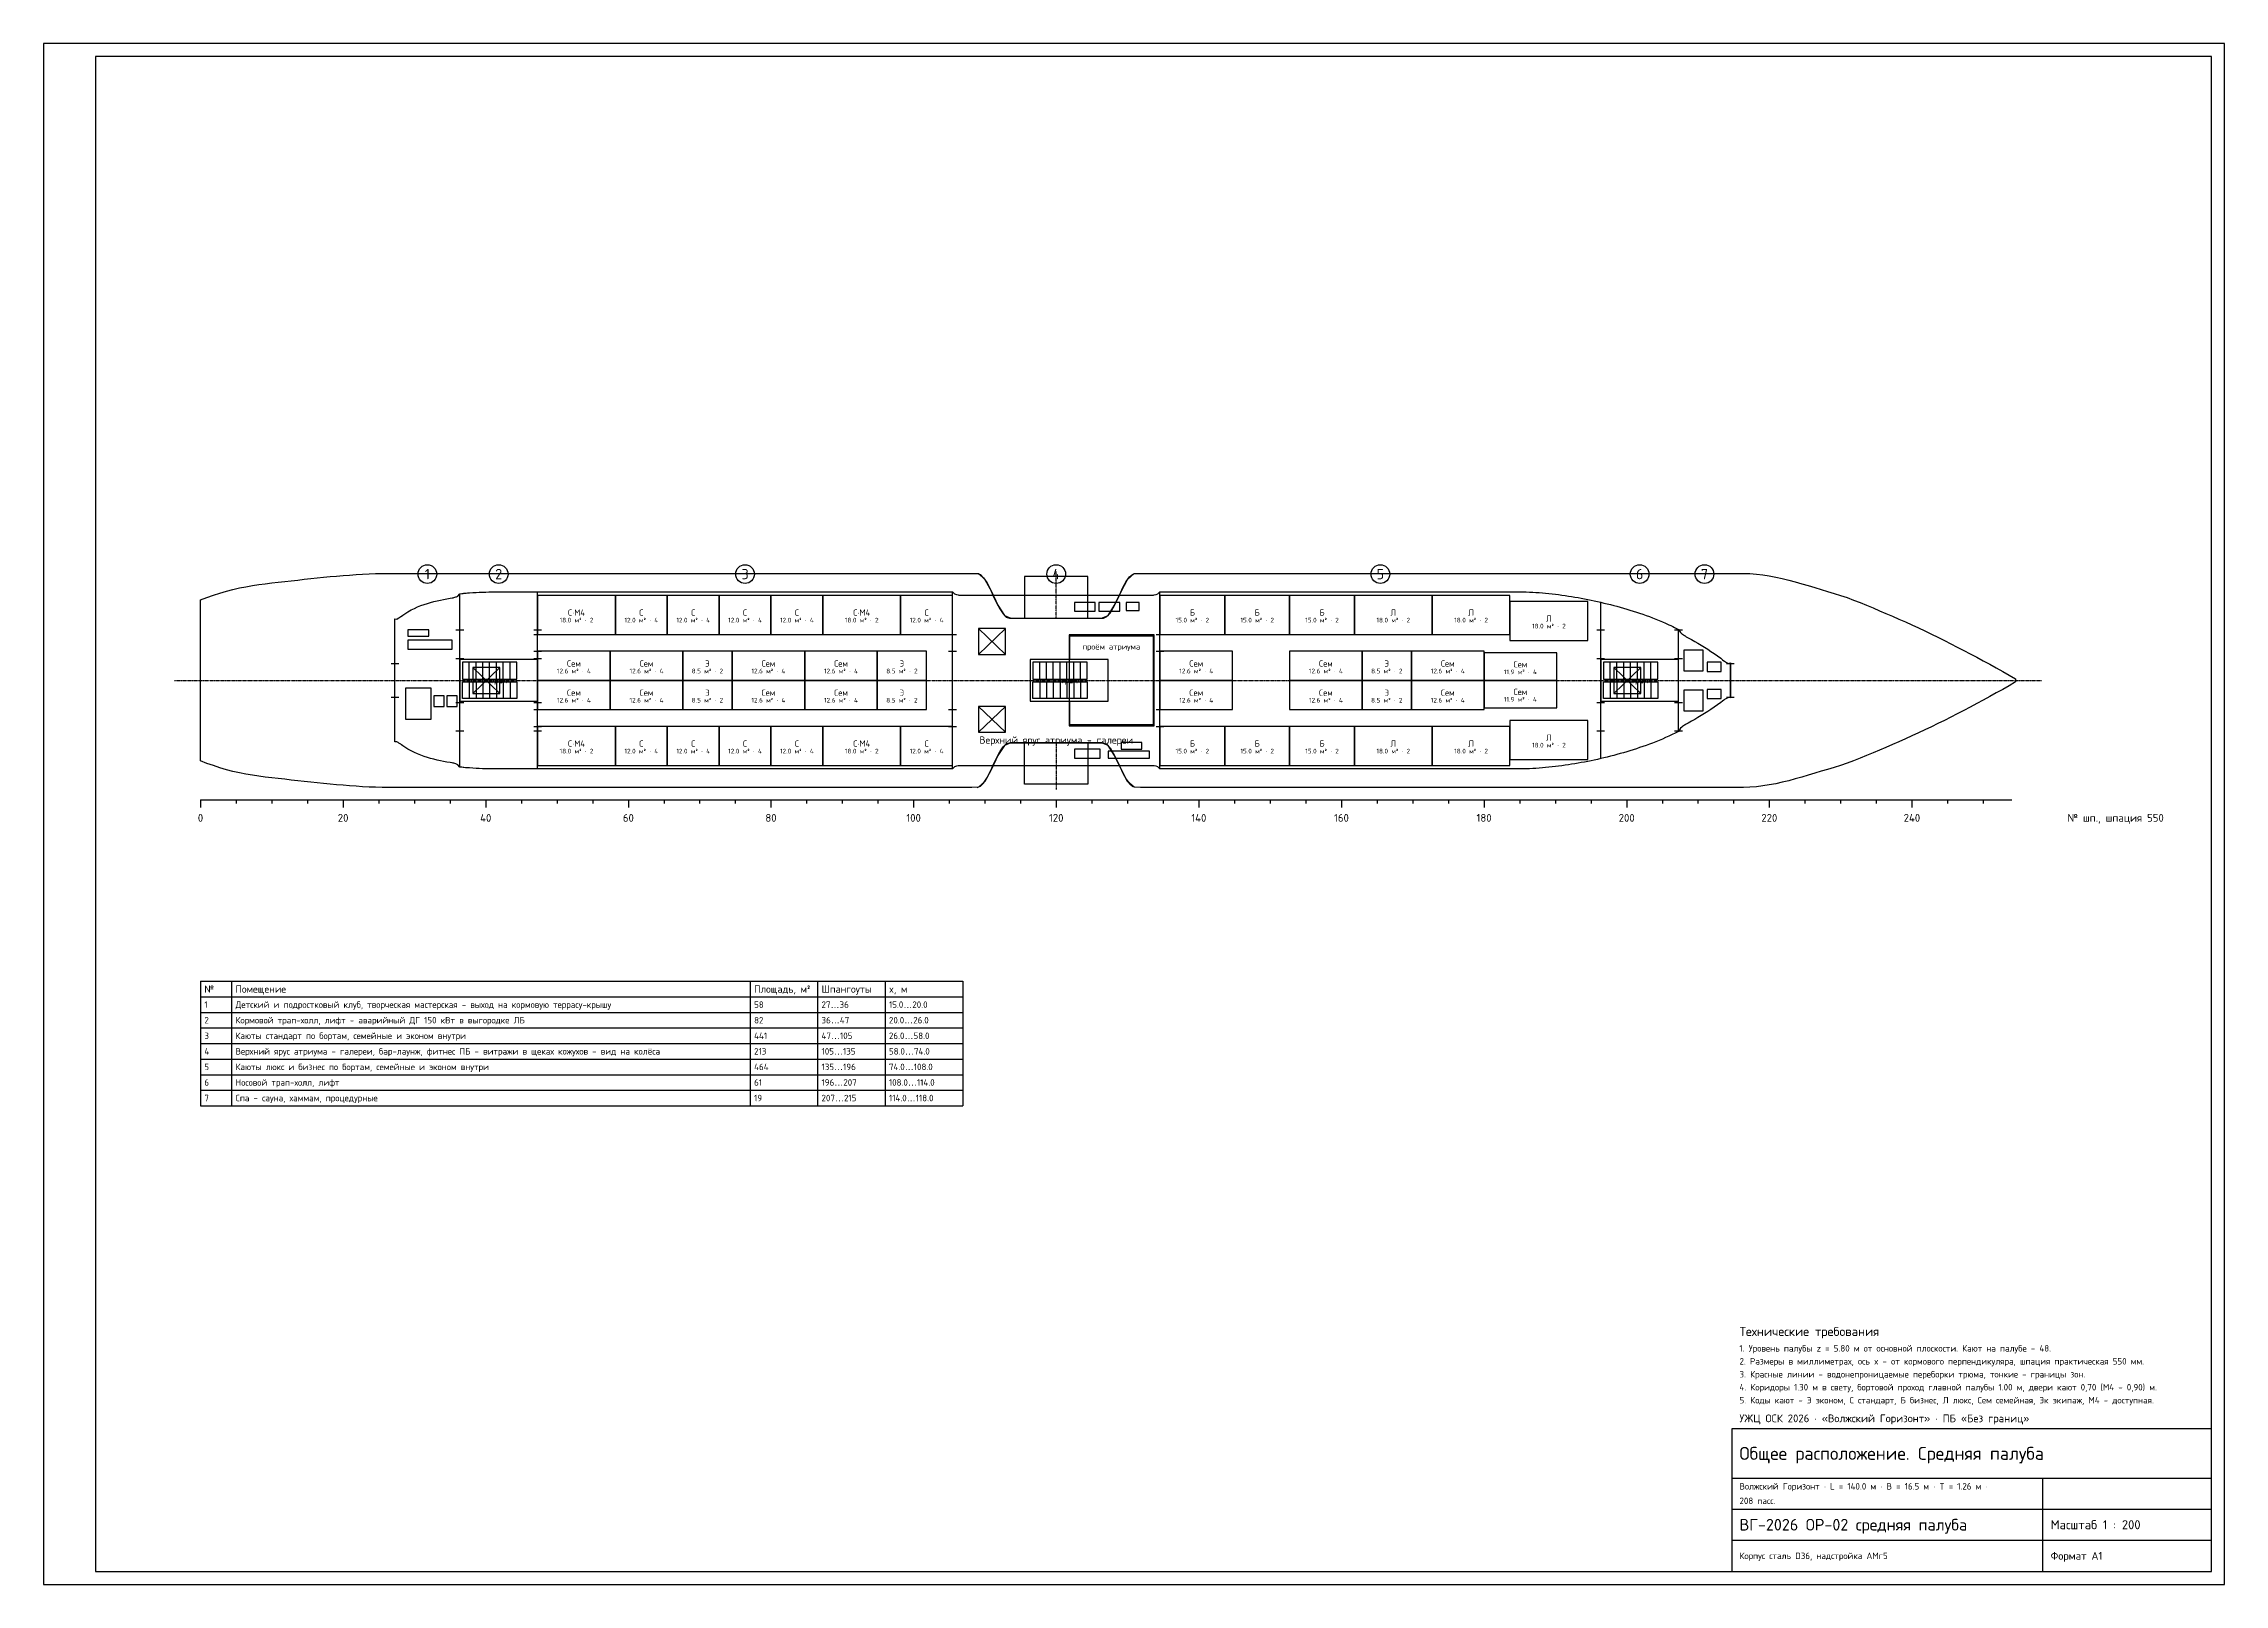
# Model space of a CAD drawing. Header units: millimetres. Extents: x -12100 to 156100, y -69700 to 49100.
import ezdxf
from ezdxf.enums import TextEntityAlignment as Align

# ---------------------------------------------------------------- set-up
doc = ezdxf.new("R2010")
doc.units = ezdxf.units.MM
doc.linetypes.add('CENTER', pattern=[5.08, 3.175, -0.635, 0.635, -0.635])
for name, color, linetype in [('00_РАМКА', 7, 'Continuous'), ('01_ОБШИВКА', 7, 'Continuous'), ('02_ПАЛУБЫ', 4, 'Continuous'), ('06_ПОМЕЩЕНИЯ', 8, 'Continuous'), ('07_ОСИ', 2, 'CENTER'), ('08_ТЕКСТ', 7, 'Continuous'), ('09_РАЗМЕРЫ', 6, 'Continuous'), ('11_КАЮТЫ', 30, 'Continuous'), ('12_ТРАПЫ_ЛИФТЫ', 6, 'Continuous'), ('13_КОЛЁСА', 1, 'Continuous'), ('14_МЕБЕЛЬ', 252, 'Continuous')]:
    doc.layers.add(name, color=color, linetype=linetype)
doc.styles.add('ГОСТ', font='isocpeur.ttf')

msp = doc.modelspace()

# ---------------------------------------------------------------- linework, layer by layer
at = {"layer": '00_РАМКА'}
for p, q in [((0, -23200), (58800, -23200)), ((0, -23200), (0, -32800)), ((2400, -23200), (2400, -32800)), ((42400, -23200), (42400, -32800)), ((47600, -23200), (47600, -32800)), ((52800, -23200), (52800, -32800)), ((58800, -23200), (58800, -32800)), ((0, -24400), (58800, -24400)), ((0, -25600), (58800, -25600)), ((0, -26800), (58800, -26800)), ((0, -28000), (58800, -28000)), ((0, -29200), (58800, -29200)), ((0, -30400), (58800, -30400)), ((0, -31600), (58800, -31600)), ((0, -32800), (58800, -32800)), ((118100, -61500), (155100, -61500)), ((142100, -68700), (142100, -61500)), ((118100, -63900), (155100, -63900)), ((118100, -66300), (155100, -66300))]:
    msp.add_line(p, q, dxfattribs=at)
for points in [[(-12100, -69700), (156100, -69700), (156100, 49100), (-12100, 49100)], [(-8100, -68700), (155100, -68700), (155100, 48100), (-8100, 48100)], [(118100, -68700), (155100, -68700), (155100, -57700), (118100, -57700)]]:
    msp.add_lwpolyline(points, close=True, dxfattribs=at)
at = {"layer": '01_ОБШИВКА'}
msp.add_lwpolyline([(0, 6210), (500, 6397), (1000, 6573), (1500, 6736), (2000, 6884), (2500, 7016), (3000, 7131), (3500, 7228), (4000, 7312), (4500, 7386), (5000, 7452), (5500, 7513), (6000, 7571), (6500, 7627), (7000, 7684), (7500, 7741), (8000, 7798), (8500, 7854), (9000, 7907), (9500, 7957), (10000, 8002), (10500, 8043), (11000, 8082), (11500, 8122), (12000, 8161), (12500, 8195), (13000, 8223), (13500, 8242), (14000, 8249), (14500, 8249), (15000, 8249), (15500, 8249), (16000, 8249), (16500, 8249), (17000, 8249), (17500, 8250), (18000, 8250), (18500, 8250), (19000, 8250), (19500, 8250), (20000, 8250), (20500, 8250), (21000, 8250), (21500, 8250), (22000, 8250), (22500, 8250), (23000, 8250), (23500, 8250), (24000, 8250), (24500, 8250), (25000, 8250), (25500, 8250), (26000, 8250), (26500, 8250), (27000, 8250), (27500, 8250), (28000, 8250), (28500, 8250), (29000, 8250), (29500, 8250), (30000, 8250), (30500, 8250), (31000, 8250), (31500, 8250), (32000, 8250), (32500, 8250), (33000, 8250), (33500, 8250), (34000, 8250), (34500, 8250), (35000, 8250), (35500, 8250), (36000, 8250), (36500, 8250), (37000, 8250), (37500, 8250), (38000, 8250), (38500, 8250), (39000, 8250), (39500, 8250), (40000, 8250), (40500, 8250), (41000, 8250), (41500, 8250), (42000, 8250), (42500, 8250), (43000, 8250), (43500, 8250), (44000, 8250), (44500, 8250), (45000, 8250), (45500, 8250), (46000, 8250), (46500, 8250), (47000, 8250), (47500, 8250), (48000, 8250), (48500, 8250), (49000, 8250), (49500, 8250), (50000, 8250), (50500, 8250), (51000, 8250), (51500, 8250), (52000, 8250), (52500, 8250), (53000, 8250), (53500, 8250), (54000, 8250), (54500, 8250), (55000, 8250), (55500, 8250), (56000, 8250), (56500, 8250), (57000, 8250), (57500, 8250), (58000, 8250), (58500, 8250), (59000, 8250), (59500, 8250), (60000, 8236), (60500, 7782), (61000, 6848), (61500, 5791), (62000, 5013), (62500, 4800), (63000, 4800), (63500, 4800), (64000, 4800), (64500, 4800), (65000, 4800), (65500, 4800), (66000, 4800), (66500, 4800), (67000, 4800), (67500, 4800), (68000, 4800), (68500, 4800), (69000, 4800), (69500, 4800), (70000, 5013), (70500, 5791), (71000, 6848), (71500, 7782), (72000, 8236), (72500, 8250), (73000, 8250), (73500, 8250), (74000, 8250), (74500, 8250), (75000, 8250), (75500, 8250), (76000, 8250), (76500, 8250), (77000, 8250), (77500, 8250), (78000, 8250), (78500, 8250), (79000, 8250), (79500, 8250), (80000, 8250), (80500, 8250), (81000, 8250), (81500, 8250), (82000, 8250), (82500, 8250), (83000, 8250), (83500, 8250), (84000, 8250), (84500, 8250), (85000, 8250), (85500, 8250), (86000, 8250), (86500, 8250), (87000, 8250), (87500, 8250), (88000, 8250), (88500, 8250), (89000, 8250), (89500, 8250), (90000, 8250), (90500, 8250), (91000, 8250), (91500, 8250), (92000, 8250), (92500, 8250), (93000, 8250), (93500, 8250), (94000, 8250), (94500, 8250), (95000, 8250), (95500, 8250), (96000, 8250), (96500, 8250), (97000, 8250), (97500, 8250), (98000, 8250), (98500, 8250), (99000, 8250), (99500, 8250), (100000, 8250), (100500, 8250), (101000, 8250), (101500, 8250), (102000, 8250), (102500, 8250), (103000, 8250), (103500, 8250), (104000, 8250), (104500, 8250), (105000, 8250), (105500, 8250), (106000, 8250), (106500, 8250), (107000, 8250), (107500, 8250), (108000, 8250), (108500, 8250), (109000, 8250), (109500, 8250), (110000, 8250), (110500, 8250), (111000, 8250), (111500, 8250), (112000, 8250), (112500, 8250), (113000, 8250), (113500, 8250), (114000, 8250), (114500, 8250), (115000, 8250), (115500, 8250), (116000, 8250), (116500, 8250), (117000, 8250), (117500, 8250), (118000, 8250), (118500, 8250), (119000, 8250), (119500, 8237), (120000, 8200), (120500, 8141), (121000, 8062), (121500, 7966), (122000, 7856), (122500, 7732), (123000, 7599), (123500, 7457), (124000, 7310), (124500, 7160), (125000, 7008), (125500, 6859), (126000, 6712), (126500, 6558), (127000, 6385), (127500, 6198), (128000, 5999), (128500, 5794), (129000, 5585), (129500, 5378), (130000, 5169), (130500, 4954), (131000, 4734), (131500, 4509), (132000, 4280), (132500, 4048), (133000, 3813), (133500, 3574), (134000, 3330), (134500, 3082), (135000, 2830), (135500, 2574), (136000, 2315), (136500, 2053), (137000, 1788), (137500, 1519), (138000, 1246), (138500, 970), (139000, 690), (139500, 406), (140000, 119), (140000, -119), (139500, -406), (139000, -690), (138500, -970), (138000, -1246), (137500, -1519), (137000, -1788), (136500, -2053), (136000, -2315), (135500, -2574), (135000, -2830), (134500, -3082), (134000, -3330), (133500, -3574), (133000, -3813), (132500, -4048), (132000, -4280), (131500, -4509), (131000, -4734), (130500, -4954), (130000, -5169), (129500, -5378), (129000, -5585), (128500, -5794), (128000, -5999), (127500, -6198), (127000, -6385), (126500, -6558), (126000, -6712), (125500, -6859), (125000, -7008), (124500, -7160), (124000, -7310), (123500, -7457), (123000, -7599), (122500, -7732), (122000, -7856), (121500, -7966), (121000, -8062), (120500, -8141), (120000, -8200), (119500, -8237), (119000, -8250), (118500, -8250), (118000, -8250), (117500, -8250), (117000, -8250), (116500, -8250), (116000, -8250), (115500, -8250), (115000, -8250), (114500, -8250), (114000, -8250), (113500, -8250), (113000, -8250), (112500, -8250), (112000, -8250), (111500, -8250), (111000, -8250), (110500, -8250), (110000, -8250), (109500, -8250), (109000, -8250), (108500, -8250), (108000, -8250), (107500, -8250), (107000, -8250), (106500, -8250), (106000, -8250), (105500, -8250), (105000, -8250), (104500, -8250), (104000, -8250), (103500, -8250), (103000, -8250), (102500, -8250), (102000, -8250), (101500, -8250), (101000, -8250), (100500, -8250), (100000, -8250), (99500, -8250), (99000, -8250), (98500, -8250), (98000, -8250), (97500, -8250), (97000, -8250), (96500, -8250), (96000, -8250), (95500, -8250), (95000, -8250), (94500, -8250), (94000, -8250), (93500, -8250), (93000, -8250), (92500, -8250), (92000, -8250), (91500, -8250), (91000, -8250), (90500, -8250), (90000, -8250), (89500, -8250), (89000, -8250), (88500, -8250), (88000, -8250), (87500, -8250), (87000, -8250), (86500, -8250), (86000, -8250), (85500, -8250), (85000, -8250), (84500, -8250), (84000, -8250), (83500, -8250), (83000, -8250), (82500, -8250), (82000, -8250), (81500, -8250), (81000, -8250), (80500, -8250), (80000, -8250), (79500, -8250), (79000, -8250), (78500, -8250), (78000, -8250), (77500, -8250), (77000, -8250), (76500, -8250), (76000, -8250), (75500, -8250), (75000, -8250), (74500, -8250), (74000, -8250), (73500, -8250), (73000, -8250), (72500, -8250), (72000, -8236), (71500, -7782), (71000, -6848), (70500, -5791), (70000, -5013), (69500, -4800), (69000, -4800), (68500, -4800), (68000, -4800), (67500, -4800), (67000, -4800), (66500, -4800), (66000, -4800), (65500, -4800), (65000, -4800), (64500, -4800), (64000, -4800), (63500, -4800), (63000, -4800), (62500, -4800), (62000, -5013), (61500, -5791), (61000, -6848), (60500, -7782), (60000, -8236), (59500, -8250), (59000, -8250), (58500, -8250), (58000, -8250), (57500, -8250), (57000, -8250), (56500, -8250), (56000, -8250), (55500, -8250), (55000, -8250), (54500, -8250), (54000, -8250), (53500, -8250), (53000, -8250), (52500, -8250), (52000, -8250), (51500, -8250), (51000, -8250), (50500, -8250), (50000, -8250), (49500, -8250), (49000, -8250), (48500, -8250), (48000, -8250), (47500, -8250), (47000, -8250), (46500, -8250), (46000, -8250), (45500, -8250), (45000, -8250), (44500, -8250), (44000, -8250), (43500, -8250), (43000, -8250), (42500, -8250), (42000, -8250), (41500, -8250), (41000, -8250), (40500, -8250), (40000, -8250), (39500, -8250), (39000, -8250), (38500, -8250), (38000, -8250), (37500, -8250), (37000, -8250), (36500, -8250), (36000, -8250), (35500, -8250), (35000, -8250), (34500, -8250), (34000, -8250), (33500, -8250), (33000, -8250), (32500, -8250), (32000, -8250), (31500, -8250), (31000, -8250), (30500, -8250), (30000, -8250), (29500, -8250), (29000, -8250), (28500, -8250), (28000, -8250), (27500, -8250), (27000, -8250), (26500, -8250), (26000, -8250), (25500, -8250), (25000, -8250), (24500, -8250), (24000, -8250), (23500, -8250), (23000, -8250), (22500, -8250), (22000, -8250), (21500, -8250), (21000, -8250), (20500, -8250), (20000, -8250), (19500, -8250), (19000, -8250), (18500, -8250), (18000, -8250), (17500, -8250), (17000, -8249), (16500, -8249), (16000, -8249), (15500, -8249), (15000, -8249), (14500, -8249), (14000, -8249), (13500, -8242), (13000, -8223), (12500, -8195), (12000, -8161), (11500, -8122), (11000, -8082), (10500, -8043), (10000, -8002), (9500, -7957), (9000, -7907), (8500, -7854), (8000, -7798), (7500, -7741), (7000, -7684), (6500, -7627), (6000, -7571), (5500, -7513), (5000, -7452), (4500, -7386), (4000, -7312), (3500, -7228), (3000, -7131), (2500, -7016), (2000, -6884), (1500, -6736), (1000, -6573), (500, -6397), (0, -6210)], close=True, dxfattribs=at)
at = {"layer": '02_ПАЛУБЫ'}
for points in [[(15000, 4738), (15150, 4735), (15250, 4794), (15300, 4826), (15450, 4927), (15500, 4962), (15600, 5034), (15750, 5138), (16000, 5294), (16250, 5432), (16500, 5555), (16750, 5665), (17000, 5765), (17250, 5855), (17500, 5937), (17750, 6011), (18000, 6079), (18250, 6141), (18500, 6196), (18750, 6247), (19000, 6293), (19250, 6334), (19400, 6357), (19500, 6375), (19550, 6386), (19700, 6432), (19750, 6451), (19850, 6501), (20000, 6684), (20150, 6700), (20250, 6710), (20300, 6715), (20450, 6729), (20500, 6733), (20600, 6741), (20750, 6753), (21000, 6770), (21250, 6784), (21500, 6796), (21750, 6806), (22000, 6814), (22250, 6820), (22500, 6824), (22750, 6827), (23000, 6829), (23250, 6829), (23500, 6830), (23750, 6830), (24000, 6830), (24500, 6830), (25000, 6830), (25500, 6830), (26000, 6830), (26500, 6830), (27000, 6830), (27500, 6830), (28000, 6830), (28500, 6830), (29000, 6830), (29500, 6830), (30000, 6830), (30500, 6830), (31000, 6830), (31500, 6830), (32000, 6830), (32500, 6830), (33000, 6830), (33500, 6830), (34000, 6830), (34500, 6830), (35000, 6830), (35500, 6830), (36000, 6830), (36500, 6830), (37000, 6830), (37500, 6830), (38000, 6830), (38500, 6830), (39000, 6830), (39500, 6830), (40000, 6830), (40500, 6830), (41000, 6830), (41500, 6830), (42000, 6830), (42500, 6830), (43000, 6830), (43500, 6830), (44000, 6830), (44500, 6830), (45000, 6830), (45500, 6830), (46000, 6830), (46500, 6830), (47000, 6830), (47500, 6830), (48000, 6830), (48500, 6830), (49000, 6830), (49500, 6830), (50000, 6830), (50500, 6830), (51000, 6830), (51500, 6830), (52000, 6830), (52500, 6830), (53000, 6830), (53500, 6830), (54000, 6830), (54500, 6830), (55000, 6830), (55500, 6830), (56000, 6830), (56500, 6830), (57000, 6830), (57400, 6830), (57500, 6830), (57550, 6830), (57700, 6830), (57850, 6830), (58000, 6830), (58150, 6664), (58300, 6613), (58450, 6588), (58500, 6583), (58600, 6580), (59000, 6580), (59500, 6580), (60000, 6580), (60500, 6580), (61000, 6580), (61500, 6580), (62000, 6580), (62500, 6580), (63000, 6580), (63500, 6580), (64000, 6580), (64500, 6580), (65000, 6580), (65500, 6580), (66000, 6580), (66500, 6580), (67000, 6580), (67500, 6580), (68000, 6580), (68500, 6580), (69000, 6580), (69500, 6580), (70000, 6580), (70500, 6580), (71000, 6580), (71500, 6580), (72000, 6580), (72500, 6580), (73000, 6580), (73400, 6580), (73500, 6583), (73550, 6588), (73700, 6613), (73850, 6664), (74000, 6830), (74150, 6830), (74300, 6830), (74450, 6830), (74500, 6830), (74600, 6830), (75000, 6830), (75500, 6830), (76000, 6830), (76500, 6830), (77000, 6830), (77500, 6830), (78000, 6830), (78500, 6830), (79000, 6830), (79500, 6830), (80000, 6830), (80500, 6830), (81000, 6830), (81500, 6830), (82000, 6830), (82500, 6830), (83000, 6830), (83500, 6830), (84000, 6830), (84500, 6830), (85000, 6830), (85500, 6830), (86000, 6830), (86500, 6830), (87000, 6830), (87500, 6830), (88000, 6830), (88500, 6830), (89000, 6830), (89500, 6830), (90000, 6830), (90500, 6830), (91000, 6830), (91500, 6830), (92000, 6830), (92500, 6830), (93000, 6830), (93500, 6830), (94000, 6830), (94500, 6830), (95000, 6830), (95500, 6830), (96000, 6830), (96500, 6830), (97000, 6830), (97500, 6830), (98000, 6830), (98500, 6830), (99000, 6830), (99500, 6830), (100000, 6830), (100500, 6830), (101000, 6830), (101250, 6830), (101500, 6830), (101750, 6830), (102000, 6827), (102250, 6821), (102500, 6811), (102750, 6799), (103000, 6784), (103250, 6767), (103500, 6747), (103750, 6724), (104000, 6700), (104250, 6673), (104500, 6645), (104750, 6614), (105000, 6581), (105250, 6546), (105500, 6508), (105750, 6469), (106000, 6428), (106250, 6385), (106500, 6340), (106750, 6293), (107000, 6244), (107250, 6193), (107500, 6140), (107750, 6085), (108000, 6028), (108250, 5969), (108500, 5908), (108750, 5845), (109000, 5780), (109250, 5713), (109500, 5644), (109750, 5572), (110000, 5499), (110250, 5423), (110500, 5346), (110750, 5266), (111000, 5183), (111250, 5099), (111500, 5012), (111750, 4922), (112000, 4827), (112250, 4728), (112500, 4625), (112750, 4519), (113000, 4409), (113250, 4295), (113400, 4225), (113500, 4178), (113550, 4154), (113700, 4081), (113750, 4057), (113850, 4007), (114000, 3932), (114150, 3691), (114250, 3601), (114300, 3562), (114450, 3458), (114500, 3427), (114600, 3370), (114750, 3288), (115000, 3150), (115250, 3007), (115500, 2861), (115750, 2711), (116000, 2556), (116250, 2397), (116500, 2233), (116750, 2064), (117000, 1889), (117250, 1706), (117400, 1592), (117500, 1518), (117550, 1483), (117700, 1388), (117750, 1360), (117850, 1314), (118000, 1347), (118000, -1347), (117850, -1314), (117750, -1360), (117700, -1388), (117550, -1483), (117500, -1518), (117400, -1592), (117250, -1706), (117000, -1889), (116750, -2064), (116500, -2233), (116250, -2397), (116000, -2556), (115750, -2711), (115500, -2861), (115250, -3007), (115000, -3150), (114750, -3288), (114600, -3370), (114500, -3427), (114450, -3458), (114300, -3562), (114250, -3601), (114150, -3691), (114000, -3932), (113850, -4007), (113750, -4057), (113700, -4081), (113550, -4154), (113500, -4178), (113400, -4225), (113250, -4295), (113000, -4409), (112750, -4519), (112500, -4625), (112250, -4728), (112000, -4827), (111750, -4922), (111500, -5012), (111250, -5099), (111000, -5183), (110750, -5266), (110500, -5346), (110250, -5423), (110000, -5499), (109750, -5572), (109500, -5644), (109250, -5713), (109000, -5780), (108750, -5845), (108500, -5908), (108250, -5969), (108000, -6028), (107750, -6085), (107500, -6140), (107250, -6193), (107000, -6244), (106750, -6293), (106500, -6340), (106250, -6385), (106000, -6428), (105750, -6469), (105500, -6508), (105250, -6546), (105000, -6581), (104750, -6614), (104500, -6645), (104250, -6673), (104000, -6700), (103750, -6724), (103500, -6747), (103250, -6767), (103000, -6784), (102750, -6799), (102500, -6811), (102250, -6821), (102000, -6827), (101750, -6830), (101500, -6830), (101250, -6830), (101000, -6830), (100500, -6830), (100000, -6830), (99500, -6830), (99000, -6830), (98500, -6830), (98000, -6830), (97500, -6830), (97000, -6830), (96500, -6830), (96000, -6830), (95500, -6830), (95000, -6830), (94500, -6830), (94000, -6830), (93500, -6830), (93000, -6830), (92500, -6830), (92000, -6830), (91500, -6830), (91000, -6830), (90500, -6830), (90000, -6830), (89500, -6830), (89000, -6830), (88500, -6830), (88000, -6830), (87500, -6830), (87000, -6830), (86500, -6830), (86000, -6830), (85500, -6830), (85000, -6830), (84500, -6830), (84000, -6830), (83500, -6830), (83000, -6830), (82500, -6830), (82000, -6830), (81500, -6830), (81000, -6830), (80500, -6830), (80000, -6830), (79500, -6830), (79000, -6830), (78500, -6830), (78000, -6830), (77500, -6830), (77000, -6830), (76500, -6830), (76000, -6830), (75500, -6830), (75000, -6830), (74600, -6830), (74500, -6830), (74450, -6830), (74300, -6830), (74150, -6830), (74000, -6830), (73850, -6664), (73700, -6613), (73550, -6588), (73500, -6583), (73400, -6580), (73000, -6580), (72500, -6580), (72000, -6580), (71500, -6580), (71000, -6580), (70500, -6580), (70000, -6580), (69500, -6580), (69000, -6580), (68500, -6580), (68000, -6580), (67500, -6580), (67000, -6580), (66500, -6580), (66000, -6580), (65500, -6580), (65000, -6580), (64500, -6580), (64000, -6580), (63500, -6580), (63000, -6580), (62500, -6580), (62000, -6580), (61500, -6580), (61000, -6580), (60500, -6580), (60000, -6580), (59500, -6580), (59000, -6580), (58600, -6580), (58500, -6583), (58450, -6588), (58300, -6613), (58150, -6664), (58000, -6830), (57850, -6830), (57700, -6830), (57550, -6830), (57500, -6830), (57400, -6830), (57000, -6830), (56500, -6830), (56000, -6830), (55500, -6830), (55000, -6830), (54500, -6830), (54000, -6830), (53500, -6830), (53000, -6830), (52500, -6830), (52000, -6830), (51500, -6830), (51000, -6830), (50500, -6830), (50000, -6830), (49500, -6830), (49000, -6830), (48500, -6830), (48000, -6830), (47500, -6830), (47000, -6830), (46500, -6830), (46000, -6830), (45500, -6830), (45000, -6830), (44500, -6830), (44000, -6830), (43500, -6830), (43000, -6830), (42500, -6830), (42000, -6830), (41500, -6830), (41000, -6830), (40500, -6830), (40000, -6830), (39500, -6830), (39000, -6830), (38500, -6830), (38000, -6830), (37500, -6830), (37000, -6830), (36500, -6830), (36000, -6830), (35500, -6830), (35000, -6830), (34500, -6830), (34000, -6830), (33500, -6830), (33000, -6830), (32500, -6830), (32000, -6830), (31500, -6830), (31000, -6830), (30500, -6830), (30000, -6830), (29500, -6830), (29000, -6830), (28500, -6830), (28000, -6830), (27500, -6830), (27000, -6830), (26500, -6830), (26000, -6830), (25500, -6830), (25000, -6830), (24500, -6830), (24000, -6830), (23750, -6830), (23500, -6830), (23250, -6829), (23000, -6829), (22750, -6827), (22500, -6824), (22250, -6820), (22000, -6814), (21750, -6806), (21500, -6796), (21250, -6784), (21000, -6770), (20750, -6753), (20600, -6741), (20500, -6733), (20450, -6729), (20300, -6715), (20250, -6710), (20150, -6700), (20000, -6684), (19850, -6501), (19750, -6451), (19700, -6432), (19550, -6386), (19500, -6375), (19400, -6357), (19250, -6334), (19000, -6293), (18750, -6247), (18500, -6196), (18250, -6141), (18000, -6079), (17750, -6011), (17500, -5937), (17250, -5855), (17000, -5765), (16750, -5665), (16500, -5555), (16250, -5432), (16000, -5294), (15750, -5138), (15600, -5034), (15500, -4962), (15450, -4927), (15300, -4826), (15250, -4794), (15150, -4735), (15000, -4738)], [(67000, -3400), (73500, -3400), (73500, 3400), (67000, 3400)]]:
    msp.add_lwpolyline(points, close=True, dxfattribs=at)
at = {"layer": '06_ПОМЕЩЕНИЯ'}
for p, q in [((26000, -6830), (26000, 6830)), ((26000, -6830), (26000, 6830)), ((58000, -6830), (58000, 6830)), ((58000, -6830), (58000, 6830)), ((74000, -6830), (74000, 6830)), ((74000, -6830), (74000, 6830)), ((20000, -6684), (20000, 6684)), ((20000, -6684), (20000, 6684)), ((108000, -6028), (108000, 6028)), ((108000, -6028), (108000, 6028)), ((15000, -4738), (15000, 4738)), ((19700, 3900), (20300, 3900)), ((25700, 3900), (26300, 3900)), ((25700, 3550), (26300, 3550)), ((57700, 3550), (58300, 3550)), ((73700, 3550), (74300, 3550)), ((107700, 3900), (108300, 3900)), ((113700, 3900), (114300, 3900)), ((114000, -3932), (114000, 3932)), ((114000, -3932), (114000, 3932)), ((19700, 1700), (20300, 1700)), ((25700, 2250), (26300, 2250)), ((25700, 1700), (26300, 1700)), ((57700, 2250), (58300, 2250)), ((73700, 2250), (74300, 2250)), ((107700, 1700), (108300, 1700)), ((113700, 1700), (114300, 1700)), ((14700, 1300), (15300, 1300)), ((117700, 1300), (118300, 1300)), ((118000, -1347), (118000, 1347)), ((14700, -1300), (15300, -1300)), ((117700, -1300), (118300, -1300)), ((19700, -1700), (20300, -1700)), ((25700, -1700), (26300, -1700)), ((25700, -2250), (26300, -2250)), ((57700, -2250), (58300, -2250)), ((73700, -2250), (74300, -2250)), ((107700, -1700), (108300, -1700)), ((113700, -1700), (114300, -1700)), ((19700, -3900), (20300, -3900)), ((25700, -3550), (26300, -3550)), ((25700, -3900), (26300, -3900)), ((57700, -3550), (58300, -3550)), ((73700, -3550), (74300, -3550)), ((107700, -3900), (108300, -3900)), ((113700, -3900), (114300, -3900))]:
    msp.add_line(p, q, dxfattribs=at)
for centre in [(17500, 8200), (23000, 8200), (42000, 8200), (66000, 8200), (91000, 8200), (111000, 8200), (116000, 8200)]:
    msp.add_circle(centre, 720, dxfattribs=at)
at = {"layer": '07_ОСИ'}
for p, q in [((66000, 4800), (66000, 8400)), ((-2000, 0), (142000, 0)), ((66000, -4800), (66000, -8400))]:
    msp.add_line(p, q, dxfattribs=at)
at = {"layer": '09_РАЗМЕРЫ'}
for p, q in [((0, -9200), (0, -9800)), ((0, -9200), (139700, -9200)), ((2750, -9200), (2750, -9480)), ((5500, -9200), (5500, -9480)), ((8250, -9200), (8250, -9480)), ((11000, -9200), (11000, -9800)), ((13750, -9200), (13750, -9480)), ((16500, -9200), (16500, -9480)), ((19250, -9200), (19250, -9480)), ((22000, -9200), (22000, -9800)), ((24750, -9200), (24750, -9480)), ((27500, -9200), (27500, -9480)), ((30250, -9200), (30250, -9480)), ((33000, -9200), (33000, -9800)), ((35750, -9200), (35750, -9480)), ((38500, -9200), (38500, -9480)), ((41250, -9200), (41250, -9480)), ((44000, -9200), (44000, -9800)), ((46750, -9200), (46750, -9480)), ((49500, -9200), (49500, -9480)), ((52250, -9200), (52250, -9480)), ((55000, -9200), (55000, -9800)), ((57750, -9200), (57750, -9480)), ((60500, -9200), (60500, -9480)), ((63250, -9200), (63250, -9480)), ((66000, -9200), (66000, -9800)), ((68750, -9200), (68750, -9480)), ((71500, -9200), (71500, -9480)), ((74250, -9200), (74250, -9480)), ((77000, -9200), (77000, -9800)), ((79750, -9200), (79750, -9480)), ((82500, -9200), (82500, -9480)), ((85250, -9200), (85250, -9480)), ((88000, -9200), (88000, -9800)), ((90750, -9200), (90750, -9480)), ((93500, -9200), (93500, -9480)), ((96250, -9200), (96250, -9480)), ((99000, -9200), (99000, -9800)), ((101750, -9200), (101750, -9480)), ((104500, -9200), (104500, -9480)), ((107250, -9200), (107250, -9480)), ((110000, -9200), (110000, -9800)), ((112750, -9200), (112750, -9480)), ((115500, -9200), (115500, -9480)), ((118250, -9200), (118250, -9480)), ((121000, -9200), (121000, -9800)), ((123750, -9200), (123750, -9480)), ((126500, -9200), (126500, -9480)), ((129250, -9200), (129250, -9480)), ((132000, -9200), (132000, -9800)), ((134750, -9200), (134750, -9480)), ((137500, -9200), (137500, -9480))]:
    msp.add_line(p, q, dxfattribs=at)
at = {"layer": '11_КАЮТЫ'}
for points in [[(26000, 3550), (32000, 3550), (32000, 6550), (26000, 6550)], [(32000, 3550), (36000, 3550), (36000, 6550), (32000, 6550)], [(36000, 3550), (40000, 3550), (40000, 6550), (36000, 6550)], [(40000, 3550), (44000, 3550), (44000, 6550), (40000, 6550)], [(44000, 3550), (48000, 3550), (48000, 6550), (44000, 6550)], [(48000, 3550), (54000, 3550), (54000, 6550), (48000, 6550)], [(54000, 3550), (58000, 3550), (58000, 6550), (54000, 6550)], [(74000, 3550), (79000, 3550), (79000, 6550), (74000, 6550)], [(79000, 3550), (84000, 3550), (84000, 6550), (79000, 6550)], [(84000, 3550), (89000, 3550), (89000, 6550), (84000, 6550)], [(89000, 3550), (95000, 3550), (95000, 6550), (89000, 6550)], [(95000, 3550), (101000, 3550), (101000, 6550), (95000, 6550)], [(101000, 3090), (107000, 3090), (107000, 6090), (101000, 6090)], [(26000, 0), (31600, 0), (31600, 2250), (26000, 2250)], [(31600, 0), (37200, 0), (37200, 2250), (31600, 2250)], [(37200, 0), (41000, 0), (41000, 2250), (37200, 2250)], [(41000, 0), (46600, 0), (46600, 2250), (41000, 2250)], [(46600, 0), (52200, 0), (52200, 2250), (46600, 2250)], [(52200, 0), (56000, 0), (56000, 2250), (52200, 2250)], [(74000, 0), (79600, 0), (79600, 2250), (74000, 2250)], [(84000, 0), (89600, 0), (89600, 2250), (84000, 2250)], [(89600, 0), (93400, 0), (93400, 2250), (89600, 2250)], [(93400, 0), (99000, 0), (99000, 2250), (93400, 2250)], [(99000, 0), (104600, 0), (104600, 2120), (99000, 2120)], [(26000, -2250), (31600, -2250), (31600, 0), (26000, 0)], [(31600, -2250), (37200, -2250), (37200, 0), (31600, 0)], [(37200, -2250), (41000, -2250), (41000, 0), (37200, 0)], [(41000, -2250), (46600, -2250), (46600, 0), (41000, 0)], [(46600, -2250), (52200, -2250), (52200, 0), (46600, 0)], [(52200, -2250), (56000, -2250), (56000, 0), (52200, 0)], [(74000, -2250), (79600, -2250), (79600, 0), (74000, 0)], [(84000, -2250), (89600, -2250), (89600, 0), (84000, 0)], [(89600, -2250), (93400, -2250), (93400, 0), (89600, 0)], [(93400, -2250), (99000, -2250), (99000, 0), (93400, 0)], [(99000, -2120), (104600, -2120), (104600, 0), (99000, 0)], [(101000, -6090), (107000, -6090), (107000, -3090), (101000, -3090)], [(26000, -6550), (32000, -6550), (32000, -3550), (26000, -3550)], [(32000, -6550), (36000, -6550), (36000, -3550), (32000, -3550)], [(36000, -6550), (40000, -6550), (40000, -3550), (36000, -3550)], [(40000, -6550), (44000, -6550), (44000, -3550), (40000, -3550)], [(44000, -6550), (48000, -6550), (48000, -3550), (44000, -3550)], [(48000, -6550), (54000, -6550), (54000, -3550), (48000, -3550)], [(54000, -6550), (58000, -6550), (58000, -3550), (54000, -3550)], [(74000, -6550), (79000, -6550), (79000, -3550), (74000, -3550)], [(79000, -6550), (84000, -6550), (84000, -3550), (79000, -3550)], [(84000, -6550), (89000, -6550), (89000, -3550), (84000, -3550)], [(89000, -6550), (95000, -6550), (95000, -3550), (89000, -3550)], [(95000, -6550), (101000, -6550), (101000, -3550), (95000, -3550)]]:
    msp.add_lwpolyline(points, close=True, dxfattribs=at)
at = {"layer": '12_ТРАПЫ_ЛИФТЫ'}
for p, q in [((60000, 2000), (62100, 4000)), ((60000, 4000), (62100, 2000)), ((20725, 100), (20725, 1400)), ((21000, -1000), (23100, 1000)), ((21000, 1000), (23100, -1000)), ((21250, 100), (21250, 1400)), ((21775, 100), (21775, 1400)), ((22300, 100), (22300, 1400)), ((22825, 100), (22825, 1400)), ((23350, 100), (23350, 1400)), ((23875, 100), (23875, 1400)), ((64725, 100), (64725, 1400)), ((65250, 100), (65250, 1400)), ((65775, 100), (65775, 1400)), ((66300, 100), (66300, 1400)), ((66825, 100), (66825, 1400)), ((67350, 100), (67350, 1400)), ((67875, 100), (67875, 1400)), ((108725, 100), (108725, 1400)), ((109000, -1000), (111100, 1000)), ((109000, 1000), (111100, -1000)), ((109250, 100), (109250, 1400)), ((109775, 100), (109775, 1400)), ((110300, 100), (110300, 1400)), ((110825, 100), (110825, 1400)), ((111350, 100), (111350, 1400)), ((111875, 100), (111875, 1400)), ((20725, -100), (20725, -1400)), ((21250, -100), (21250, -1400)), ((21775, -100), (21775, -1400)), ((22300, -100), (22300, -1400)), ((22825, -100), (22825, -1400)), ((23350, -100), (23350, -1400)), ((23875, -100), (23875, -1400)), ((64725, -100), (64725, -1400)), ((65250, -100), (65250, -1400)), ((65775, -100), (65775, -1400)), ((66300, -100), (66300, -1400)), ((66825, -100), (66825, -1400)), ((67350, -100), (67350, -1400)), ((67875, -100), (67875, -1400)), ((108725, -100), (108725, -1400)), ((109250, -100), (109250, -1400)), ((109775, -100), (109775, -1400)), ((110300, -100), (110300, -1400)), ((110825, -100), (110825, -1400)), ((111350, -100), (111350, -1400)), ((111875, -100), (111875, -1400)), ((60000, -4000), (62100, -2000)), ((60000, -2000), (62100, -4000))]:
    msp.add_line(p, q, dxfattribs=at)
for points in [[(60000, 2000), (62100, 2000), (62100, 4000), (60000, 4000)], [(20000, -1600), (26000, -1600), (26000, 1600), (20000, 1600)], [(20200, 100), (24400, 100), (24400, 1400), (20200, 1400)], [(21000, -1000), (23100, -1000), (23100, 1000), (21000, 1000)], [(64000, -1600), (70000, -1600), (70000, 1600), (64000, 1600)], [(64200, 100), (68400, 100), (68400, 1400), (64200, 1400)], [(108000, -1600), (114000, -1600), (114000, 1600), (108000, 1600)], [(108200, 100), (112400, 100), (112400, 1400), (108200, 1400)], [(109000, -1000), (111100, -1000), (111100, 1000), (109000, 1000)], [(20200, -100), (24400, -100), (24400, -1400), (20200, -1400)], [(64200, -100), (68400, -100), (68400, -1400), (64200, -1400)], [(108200, -100), (112400, -100), (112400, -1400), (108200, -1400)], [(60000, -4000), (62100, -4000), (62100, -2000), (60000, -2000)]]:
    msp.add_lwpolyline(points, close=True, dxfattribs=at)
at = {"layer": '13_КОЛЁСА'}
for points in [[(59900, 8250), (60150, 8166), (60400, 7921), (60650, 7539), (60900, 7058), (61150, 6525), (61400, 5992), (61650, 5511), (61900, 5129), (62150, 4884), (62400, 4800), (62650, 4800), (62900, 4800), (63150, 4800), (63400, 4800), (63650, 4800), (63900, 4800), (64150, 4800), (64400, 4800), (64650, 4800), (64900, 4800), (65150, 4800), (65400, 4800), (65650, 4800), (65900, 4800), (66150, 4800), (66400, 4800), (66650, 4800), (66900, 4800), (67150, 4800), (67400, 4800), (67650, 4800), (67900, 4800), (68150, 4800), (68400, 4800), (68650, 4800), (68900, 4800), (69150, 4800), (69400, 4800), (69650, 4803), (69900, 4921), (70150, 5196), (70400, 5601), (70650, 6096), (70900, 6633), (71150, 7160), (71400, 7625), (71650, 7981), (71900, 8196)], [(59900, -8250), (60150, -8166), (60400, -7921), (60650, -7539), (60900, -7058), (61150, -6525), (61400, -5992), (61650, -5511), (61900, -5129), (62150, -4884), (62400, -4800), (62650, -4800), (62900, -4800), (63150, -4800), (63400, -4800), (63650, -4800), (63900, -4800), (64150, -4800), (64400, -4800), (64650, -4800), (64900, -4800), (65150, -4800), (65400, -4800), (65650, -4800), (65900, -4800), (66150, -4800), (66400, -4800), (66650, -4800), (66900, -4800), (67150, -4800), (67400, -4800), (67650, -4800), (67900, -4800), (68150, -4800), (68400, -4800), (68650, -4800), (68900, -4800), (69150, -4800), (69400, -4800), (69650, -4803), (69900, -4921), (70150, -5196), (70400, -5601), (70650, -6096), (70900, -6633), (71150, -7160), (71400, -7625), (71650, -7981), (71900, -8196)]]:
    msp.add_lwpolyline(points, dxfattribs=at)
for points in [[(63550, 4800), (68450, 4800), (68450, 8000), (63550, 8000)], [(63550, -4800), (68450, -4800), (68450, -8000), (63550, -8000)]]:
    msp.add_lwpolyline(points, close=True, dxfattribs=at)
at = {"layer": '14_МЕБЕЛЬ'}
for points in [[(67400, 5349), (69000, 5349), (69000, 5999), (67400, 5999)], [(69300, 5349), (70900, 5349), (70900, 5999), (69300, 5999)], [(71400, 5399), (72400, 5399), (72400, 5999), (71400, 5999)], [(16000, 3400), (17600, 3400), (17600, 3900), (16000, 3900)], [(67000, 3450), (73560, 3450), (73560, 3510), (67000, 3510)], [(67000, 1650), (67060, 1650), (67060, 3450), (67000, 3450)], [(73500, -3450), (73560, -3450), (73560, 3450), (73500, 3450)], [(16000, 2400), (19400, 2400), (19400, 3100), (16000, 3100)], [(114400, 750), (115900, 750), (115900, 2336), (114400, 2336)], [(116200, 700), (117300, 700), (117300, 1400), (116200, 1400)], [(15800, -3000), (17800, -3000), (17800, -600), (15800, -600)], [(18000, -2000), (18800, -2000), (18800, -1200), (18000, -1200)], [(19000, -2000), (19800, -2000), (19800, -1200), (19000, -1200)], [(67000, -3450), (67060, -3450), (67060, -1650), (67000, -1650)], [(114400, -2336), (115900, -2336), (115900, -750), (114400, -750)], [(116200, -1400), (117300, -1400), (117300, -700), (116200, -700)], [(67000, -3510), (73560, -3510), (73560, -3450), (67000, -3450)], [(71000, -5299), (72600, -5299), (72600, -4799), (71000, -4799)], [(67400, -5999), (69400, -5999), (69400, -5299), (67400, -5299)], [(70000, -5999), (73200, -5999), (73200, -5449), (70000, -5449)]]:
    msp.add_lwpolyline(points, close=True, dxfattribs=at)

# ---------------------------------------------------------------- texts
at = {"layer": '02_ПАЛУБЫ', "style": 'ГОСТ'}
msp.add_text('проём атриума', height=440, dxfattribs=at).set_placement((70250, 2600), align=Align.MIDDLE_CENTER)
at = {"layer": '06_ПОМЕЩЕНИЯ', "style": 'ГОСТ'}
for s, height, p in [('1', 800, (17500, 8200)), ('2', 800, (23000, 8200)), ('3', 800, (42000, 8200)), ('4', 800, (66000, 8200)), ('5', 800, (91000, 8200)), ('6', 800, (111000, 8200)), ('7', 800, (116000, 8200)), ('Верхний ярус атриума - галереи', 560, (66000, -4600))]:
    msp.add_text(s, height=height, dxfattribs=at).set_placement(p, align=Align.MIDDLE_CENTER)
at = {"layer": '08_ТЕКСТ', "style": 'ГОСТ'}
for s, height, p in [('№', 560, (300, -23800)), ('Помещение', 560, (2700, -23800)), ('Площадь, м²', 560, (42700, -23800)), ('Шпангоуты', 560, (47900, -23800)), ('1', 500, (300, -25000)), ('Детский и подростковый клуб, творческая мастерская - выход на кормовую террасу-крышу', 500, (2700, -25000)), ('58', 500, (42700, -25000)), ('27…36', 500, (47900, -25000)), ('15.0…20.0', 500, (53100, -25000)), ('x, м', 560, (53100, -23800)), ('2', 500, (300, -26200)), ('Кормовой трап-холл, лифт - аварийный ДГ 150 кВт в выгородке ЛБ', 500, (2700, -26200)), ('82', 500, (42700, -26200)), ('36…47', 500, (47900, -26200)), ('20.0…26.0', 500, (53100, -26200)), ('3', 500, (300, -27400)), ('4', 500, (300, -28600)), ('Верхний ярус атриума - галереи, бар-лаунж, фитнес ПБ - витражи в щеках кожухов - вид на колёса', 500, (2700, -28600)), ('Каюты стандарт по бортам, семейные и эконом внутри', 500, (2700, -27400)), ('441', 500, (42700, -27400)), ('213', 500, (42700, -28600)), ('105…135', 500, (47900, -28600)), ('47…105', 500, (47900, -27400)), ('26.0…58.0', 500, (53100, -27400)), ('58.0…74.0', 500, (53100, -28600)), ('5', 500, (300, -29800)), ('Каюты люкс и бизнес по бортам, семейные и эконом внутри', 500, (2700, -29800)), ('464', 500, (42700, -29800)), ('135…196', 500, (47900, -29800)), ('74.0…108.0', 500, (53100, -29800)), ('7', 500, (300, -32200)), ('6', 500, (300, -31000)), ('Спа - сауна, хаммам, процедурные', 500, (2700, -32200)), ('Носовой трап-холл, лифт', 500, (2700, -31000)), ('19', 500, (42700, -32200)), ('61', 500, (42700, -31000)), ('196…207', 500, (47900, -31000)), ('207…215', 500, (47900, -32200)), ('108.0…114.0', 500, (53100, -31000)), ('114.0…118.0', 500, (53100, -32200)), ('Технические требования', 700, (118700, -50200)), ('1. Уровень палубы z = 5.80 м от основной плоскости. Кают на палубе - 48.', 500, (118700, -51500)), ('2. Размеры в миллиметрах, ось x - от кормового перпендикуляра, шпация практическая 550 мм.', 500, (118700, -52500)), ('3. Красные линии - водонепроницаемые переборки трюма, тонкие - границы зон.', 500, (118700, -53500)), ('4. Коридоры 1.30 м в свету, бортовой проход главной палубы 1.00 м, двери кают 0,70 (М4 - 0,90) м.', 500, (118700, -54500)), ('5. Коды кают - Э эконом, С стандарт, Б бизнес, Л люкс, Сем семейная, Эк экипаж, М4 - доступная.', 500, (118700, -55500)), ('УЖЦ ОСК 2026 · «Волжский Горизонт» · ПБ «Без границ»', 600, (118700, -56900)), ('Общее расположение. Средняя палуба', 1000, (118700, -59600)), ('Волжский Горизонт · L = 140.0 м · B = 16.5 м · T = 1.26 м ·', 500, (118700, -62140)), ('208 пасс.', 500, (118700, -63260)), ('ВГ-2026 ОР-02 средняя палуба', 900, (118700, -65100)), ('Масштаб 1 : 200', 700, (142700, -65100)), ('Корпус сталь D36, надстройка АМг5', 500, (118700, -67500)), ('Формат A1', 600, (142700, -67500))]:
    msp.add_text(s, height=height, dxfattribs=at).set_placement(p, align=Align.MIDDLE_LEFT)
at = {"layer": '09_РАЗМЕРЫ', "style": 'ГОСТ'}
for s, p in [('0', (0, -10600)), ('20', (11000, -10600)), ('40', (22000, -10600)), ('60', (33000, -10600)), ('80', (44000, -10600)), ('100', (55000, -10600)), ('120', (66000, -10600)), ('140', (77000, -10600)), ('160', (88000, -10600)), ('180', (99000, -10600)), ('200', (110000, -10600)), ('220', (121000, -10600)), ('240', (132000, -10600))]:
    msp.add_text(s, height=600, dxfattribs=at).set_placement(p, align=Align.MIDDLE_CENTER)
msp.add_text('№ шп., шпация 550', height=600, dxfattribs=at).set_placement((144000, -10600), align=Align.MIDDLE_LEFT)
at = {"layer": '11_КАЮТЫ', "style": 'ГОСТ'}
for s, height, p in [('С·М4', 480, (29000, 5230)), ('С', 480, (34000, 5230)), ('С', 480, (38000, 5230)), ('С', 480, (42000, 5230)), ('С', 480, (46000, 5230)), ('С·М4', 480, (51000, 5230)), ('С', 480, (56000, 5230)), ('Б', 480, (76500, 5230)), ('Б', 480, (81500, 5230)), ('Б', 480, (86500, 5230)), ('Л', 480, (92000, 5230)), ('Л', 480, (98000, 5230)), ('18.0 м² · 2', 360, (29000, 4650)), ('12.0 м² · 4', 360, (34000, 4650)), ('12.0 м² · 4', 360, (38000, 4650)), ('12.0 м² · 4', 360, (42000, 4650)), ('12.0 м² · 4', 360, (46000, 4650)), ('18.0 м² · 2', 360, (51000, 4650)), ('12.0 м² · 4', 360, (56000, 4650)), ('15.0 м² · 2', 360, (76500, 4650)), ('15.0 м² · 2', 360, (81500, 4650)), ('15.0 м² · 2', 360, (86500, 4650)), ('18.0 м² · 2', 360, (92000, 4650)), ('18.0 м² · 2', 360, (98000, 4650)), ('18.0 м² · 2', 360, (104000, 4190)), ('Л', 480, (104000, 4770)), ('12.6 м² · 4', 360, (28800, 725)), ('Сем', 480, (28800, 1305)), ('12.6 м² · 4', 360, (34400, 725)), ('Сем', 480, (34400, 1305)), ('8.5 м² · 2', 360, (39100, 725)), ('Э', 480, (39100, 1305)), ('12.6 м² · 4', 360, (43800, 725)), ('Сем', 480, (43800, 1305)), ('12.6 м² · 4', 360, (49400, 725)), ('Сем', 480, (49400, 1305)), ('8.5 м² · 2', 360, (54100, 725)), ('Э', 480, (54100, 1305)), ('12.6 м² · 4', 360, (76800, 725)), ('Сем', 480, (76800, 1305)), ('12.6 м² · 4', 360, (86800, 725)), ('Сем', 480, (86800, 1305)), ('8.5 м² · 2', 360, (91500, 725)), ('Э', 480, (91500, 1305)), ('12.6 м² · 4', 360, (96200, 725)), ('Сем', 480, (96200, 1305)), ('11.9 м² · 4', 360, (101800, 660)), ('Сем', 480, (101800, 1240)), ('12.6 м² · 4', 360, (28800, -1525)), ('Сем', 480, (28800, -945)), ('12.6 м² · 4', 360, (34400, -1525)), ('Сем', 480, (34400, -945)), ('8.5 м² · 2', 360, (39100, -1525)), ('Э', 480, (39100, -945)), ('12.6 м² · 4', 360, (43800, -1525)), ('Сем', 480, (43800, -945)), ('12.6 м² · 4', 360, (49400, -1525)), ('Сем', 480, (49400, -945)), ('8.5 м² · 2', 360, (54100, -1525)), ('Э', 480, (54100, -945)), ('12.6 м² · 4', 360, (76800, -1525)), ('Сем', 480, (76800, -945)), ('12.6 м² · 4', 360, (86800, -1525)), ('Сем', 480, (86800, -945)), ('8.5 м² · 2', 360, (91500, -1525)), ('Э', 480, (91500, -945)), ('12.6 м² · 4', 360, (96200, -1525)), ('Сем', 480, (96200, -945)), ('11.9 м² · 4', 360, (101800, -1460)), ('Сем', 480, (101800, -880)), ('С·М4', 480, (29000, -4870)), ('С', 480, (34000, -4870)), ('С', 480, (38000, -4870)), ('С', 480, (42000, -4870)), ('С', 480, (46000, -4870)), ('С·М4', 480, (51000, -4870)), ('С', 480, (56000, -4870)), ('Б', 480, (76500, -4870)), ('Б', 480, (81500, -4870)), ('Б', 480, (86500, -4870)), ('Л', 480, (92000, -4870)), ('Л', 480, (98000, -4870)), ('18.0 м² · 2', 360, (104000, -4990)), ('Л', 480, (104000, -4410)), ('18.0 м² · 2', 360, (29000, -5450)), ('12.0 м² · 4', 360, (34000, -5450)), ('12.0 м² · 4', 360, (38000, -5450)), ('12.0 м² · 4', 360, (42000, -5450)), ('12.0 м² · 4', 360, (46000, -5450)), ('18.0 м² · 2', 360, (51000, -5450)), ('12.0 м² · 4', 360, (56000, -5450)), ('15.0 м² · 2', 360, (76500, -5450)), ('15.0 м² · 2', 360, (81500, -5450)), ('15.0 м² · 2', 360, (86500, -5450)), ('18.0 м² · 2', 360, (92000, -5450)), ('18.0 м² · 2', 360, (98000, -5450))]:
    msp.add_text(s, height=height, dxfattribs=at).set_placement(p, align=Align.MIDDLE_CENTER)
at = {"layer": '12_ТРАПЫ_ЛИФТЫ', "style": 'ГОСТ'}
for p in [(23000, 0), (67000, 0), (111000, 0)]:
    msp.add_text('трап', height=440, dxfattribs=at).set_placement(p, align=Align.MIDDLE_CENTER)

doc.saveas('drawing.dxf')
